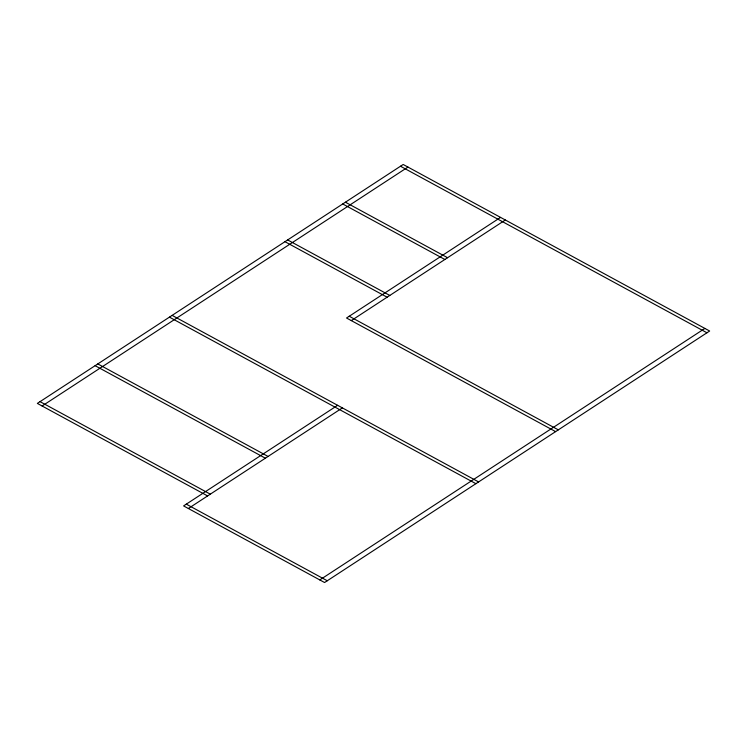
<?xml version="1.0" encoding="UTF-8"?>
<svg xmlns="http://www.w3.org/2000/svg" width="747" height="747" viewBox="0 0 747 747"><rect width="100%" height="100%" fill="white"/><g stroke="black" fill="none" stroke-linecap="round" stroke-linejoin="round"><path stroke-width="1.12" d="M42.121 405.995L407.946 167.076M500.565 217.405L346.533 318.007L555.619 431.617M351.305 320.594L505.336 219.991M337.625 405.313L183.594 505.915L324.572 582.52L709.65 331.014L403.175 164.48L37.35 403.408L207.61 495.924M188.356 508.502L342.387 407.899M319.8 579.924L704.879 328.428M400.485 166.245L706.951 332.779M345.413 202.204L447.574 257.715M342.724 203.968L444.876 259.48M287.651 239.936L389.813 295.448M284.962 241.692L387.114 297.203M349.232 316.242L558.317 429.861M172.127 315.383L478.603 481.918M169.429 317.139L475.904 483.683M97.81 363.92L268.07 456.445M95.112 365.685L265.372 458.2M40.049 401.643L210.309 494.169M186.283 504.15L327.261 580.755"/></g></svg>
